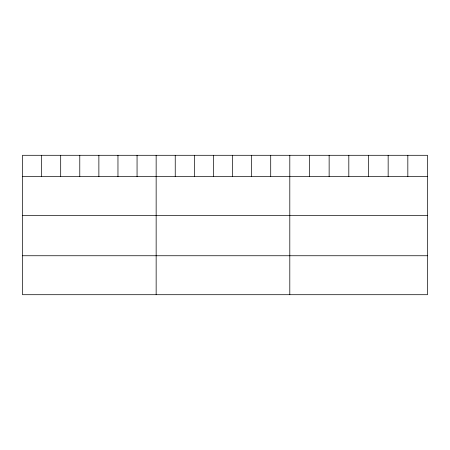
<?xml version="1.0" encoding="UTF-8"?>
<svg xmlns="http://www.w3.org/2000/svg" width="450" height="450" viewBox="0 0 450 450"><rect width="100%" height="100%" fill="white"/><g stroke="black" fill="none" stroke-linecap="round" stroke-linejoin="round"><path stroke-width="0.67" d="M427.5 176.653L427.5 294.705L22.5 294.705L22.5 155.295L427.5 155.295L427.5 176.653L22.5 176.653M22.5 215.612L427.5 215.612M22.5 255.746L427.5 255.746M407.829 155.295L407.829 176.653M388.159 155.295L388.159 176.653M368.488 155.295L368.488 176.653M348.812 155.295L348.812 176.653M329.141 155.295L329.141 176.653M309.471 155.295L309.471 176.653M289.8 155.295L289.8 294.705M270.709 155.295L270.709 176.653M251.612 155.295L251.612 176.653M232.521 155.295L232.521 176.653M213.429 155.295L213.429 176.653M194.338 155.295L194.338 176.653M175.241 155.295L175.241 176.653M156.15 155.295L156.15 294.705M137.059 155.295L137.059 176.653M117.962 155.295L117.962 176.653M98.871 155.295L98.871 176.653M79.779 155.295L79.779 176.653M60.688 155.295L60.688 176.653M41.591 155.295L41.591 176.653"/></g></svg>
